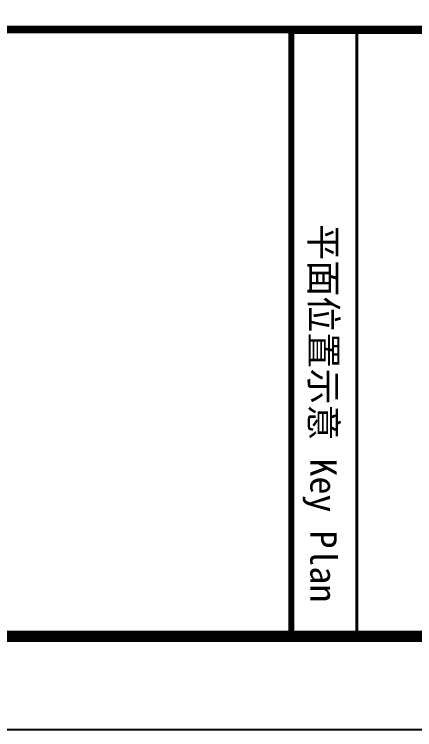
# Model space of a CAD drawing. Header units: millimetres. Extents: x 434053 to 1059003, y -2417481 to 936527.
# Drawn here: x 550919 to 553061, y -2155554 to -2151723 of the extents above; entities that cross this region are included whole.
import ezdxf

# ---------------------------------------------------------------- set-up
doc = ezdxf.new("R2010")
doc.units = ezdxf.units.MM
doc.header["$LTSCALE"] = 1000
doc.header["$MEASUREMENT"] = 0
doc.layers.add('A-ANNO-TEXT', color=7, linetype='Continuous', lineweight=25)
doc.layers.add('A-ANNO-TTLB', color=7, linetype='Continuous')
doc.styles.add('TITXC', font='simhei.ttf')

# ---------------------------------------------------------------- blocks, each defined once
blk = doc.blocks.new('asdfdfsdh')
at = {"const_width": 40}
blk.add_lwpolyline([(27625.4, 3750), (11266.1, 3750)], dxfattribs=at)
at = {"layer": 'A-ANNO-TTLB'}
blk.add_lwpolyline([(0, 42050), (29700, 42050), (29700, 0), (0, 0)], close=True, dxfattribs=at)
for points, const_width in [([(500, 40800), (500, 500), (29200, 500), (29200, 40800)], 60), ([(27625.4, 3741.5), (27625.4, 491.5), (23600, 491.5), (23600, 3741.5)], 33.3), ([(23950, 491.5), (23950, 3741.5), (23600, 3741.5), (23600, 491.5)], 16.7)]:
    blk.add_lwpolyline(points, close=True, dxfattribs=dict(at, const_width=const_width))
at = {"layer": 'A-ANNO-TEXT', "style": 'TITXC'}
blk.add_text('平面位置示意 Key Plan ', height=141.582, rotation=270, dxfattribs=at).set_placement((23701.7, 2707.2))

msp = doc.modelspace()

# ---------------------------------------------------------------- block references
msp.add_blockref('asdfdfsdh', (528800.9, -2155554.2))

doc.saveas('drawing.dxf')
